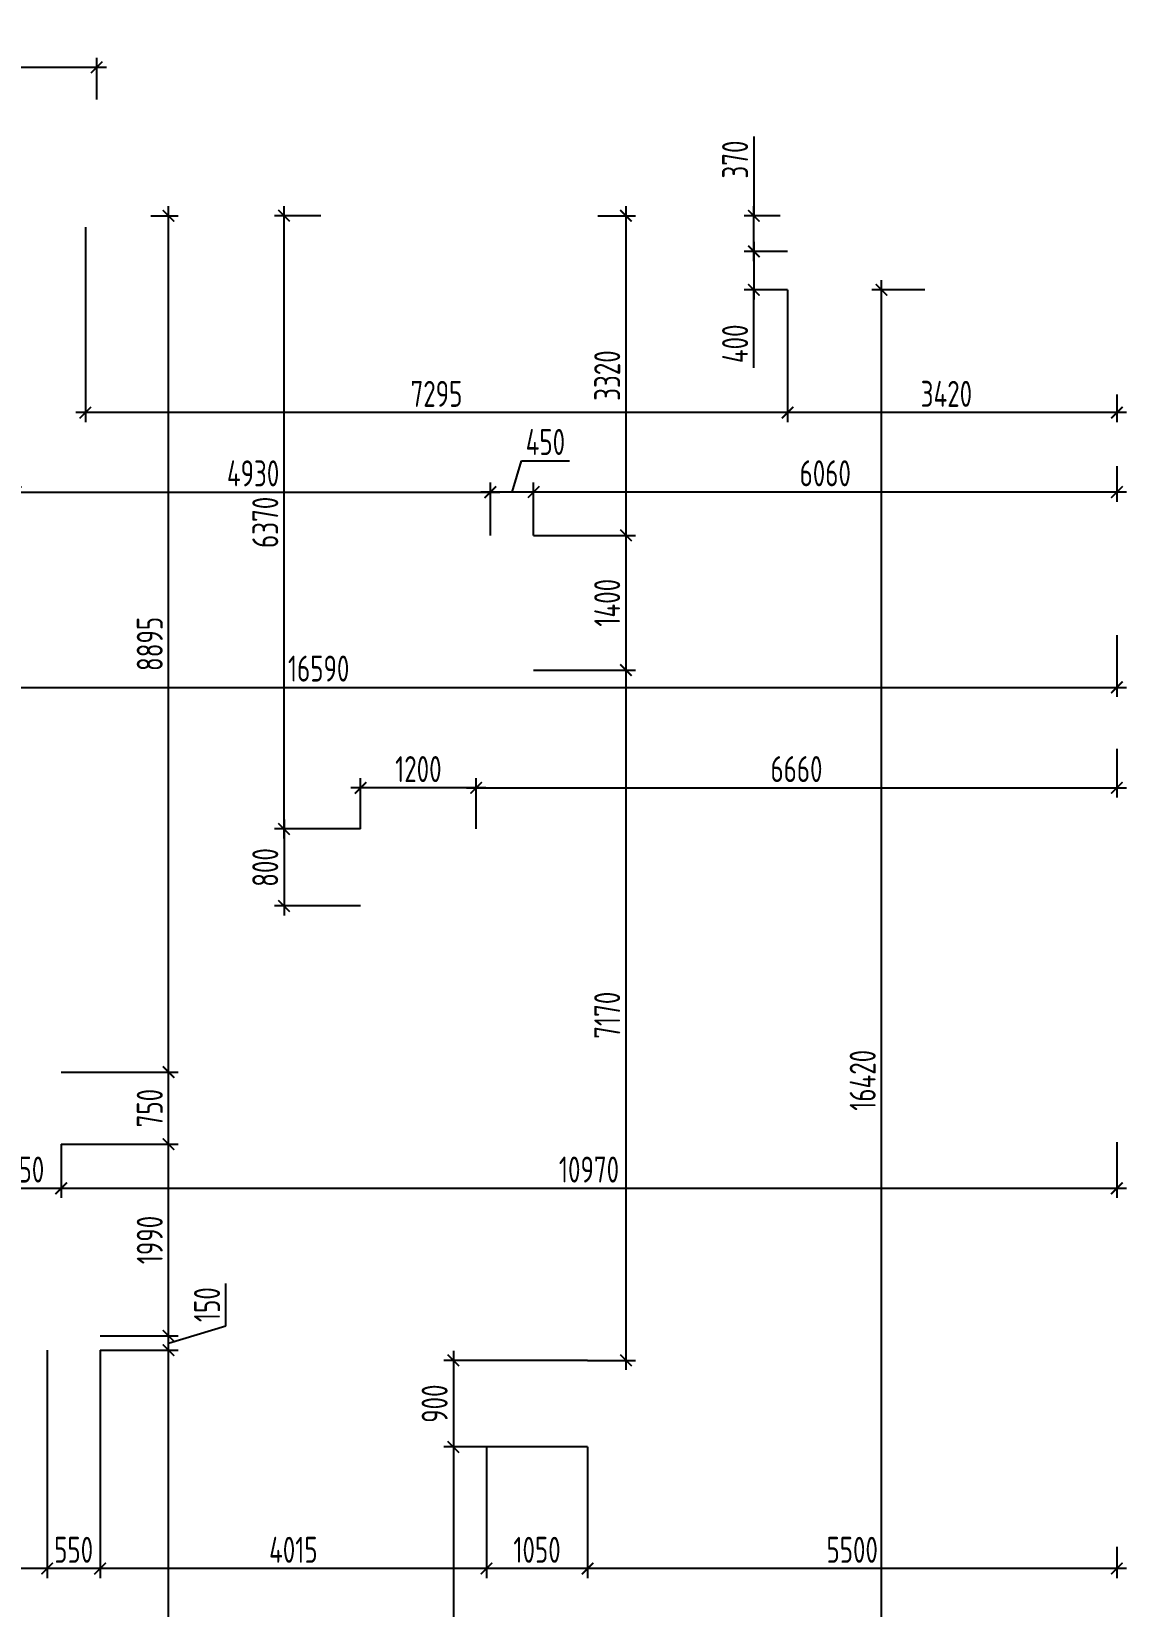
# Model space of a CAD drawing. Header units: millimetres. Extents: x -180271 to 536090, y 55086 to 131231.
# Drawn here: x 518361 to 529739, y 68159 to 84520 of the extents above; entities that cross this region are included whole.
import ezdxf

# ---------------------------------------------------------------- set-up
doc = ezdxf.new("R2010")
doc.units = ezdxf.units.MM
doc.layers.add('РАЗМЕРЫ КРОВЛИ ОВ', color=204, linetype='Continuous')
doc.styles.add('ISOCPEUR', font='isocpeur.ttf', dxfattribs={"width": 0.7})
doc.dimstyles.new('R_100', dxfattribs={"dimtxt": 270, "dimasz": 120, "dimexe": 100, "dimexo": 0, "dimgap": 60, "dimtad": 1, "dimdec": 0, "dimrnd": 5, "dimzin": 0, "dimdsep": 46, "dimtxsty": 'ISOCPEUR', "dimblk": 'ARCHTICK', "dimcen": 0, "dimdle": 100, "dimclrd": 256, "dimclre": 256, "dimclrt": 256, "dimadec": 0, "dimazin": 0, "dimtfac": 2, "dimtdec": 0, "dimtofl": 0, "dimtmove": 1, "dimatfit": 3, "dimfxl": 1, "dimtvp": 3, "dimtolj": 1, "dimtzin": 0, "dimarcsym": 0})

# ---------------------------------------------------------------- blocks, each defined once
blk = doc.blocks.new('_ArchTick')
at = {"color": 0, "linetype": 'ByBlock', "const_width": 0.15}
blk.add_lwpolyline([(-0.5, -0.5), (0.5, 0.5)], dxfattribs=at)
blk = doc.blocks.new('*D3737')
at = {"layer": 'РАЗМЕРЫ КРОВЛИ ОВ', "lineweight": -2, "transparency": 16777216}
for p, q in [((529639, 78248), (529639, 77607)), ((513051, 74790), (513051, 77807)), ((512951, 77707), (529739, 77707))]:
    blk.add_line(p, q, dxfattribs=at)
at = {"layer": 'РАЗМЕРЫ КРОВЛИ ОВ', "lineweight": -2, "transparency": 16777216, "xscale": 120, "yscale": 120, "zscale": 120, "rotation": 180}
blk.add_blockref('_ArchTick', (513051, 77707), dxfattribs=at)
at = {"layer": 'РАЗМЕРЫ КРОВЛИ ОВ', "lineweight": -2, "transparency": 16777216, "xscale": 120, "yscale": 120, "zscale": 120}
blk.add_blockref('_ArchTick', (529639, 77707), dxfattribs=at)
at = {"layer": 'РАЗМЕРЫ КРОВЛИ ОВ', "transparency": 16777216, "insert": (521345, 77902), "char_height": 270, "attachment_point": 5, "style": 'ISOCPEUR'}
blk.add_mtext('\\A1;16590', dxfattribs=at)
blk = doc.blocks.new('*D3748')
at = {"layer": 'РАЗМЕРЫ КРОВЛИ ОВ', "lineweight": -2, "transparency": 16777216}
for p, q in [((511049, 84148), (519139, 84148)), ((511149, 82081), (511149, 84248)), ((519039, 83814), (519039, 84248))]:
    blk.add_line(p, q, dxfattribs=at)
at = {"layer": 'РАЗМЕРЫ КРОВЛИ ОВ', "lineweight": -2, "transparency": 16777216, "xscale": 120, "yscale": 120, "zscale": 120, "rotation": 180}
blk.add_blockref('_ArchTick', (511149, 84148), dxfattribs=at)
at = {"layer": 'РАЗМЕРЫ КРОВЛИ ОВ', "lineweight": -2, "transparency": 16777216, "xscale": 120, "yscale": 120, "zscale": 120}
blk.add_blockref('_ArchTick', (519039, 84148), dxfattribs=at)
at = {"layer": 'РАЗМЕРЫ КРОВЛИ ОВ', "transparency": 16777216, "insert": (515094, 84343), "char_height": 270, "attachment_point": 5, "style": 'ISOCPEUR'}
blk.add_mtext('\\A1;7890', dxfattribs=at)
blk = doc.blocks.new('*D3749')
at = {"layer": 'РАЗМЕРЫ КРОВЛИ ОВ', "lineweight": -2, "transparency": 16777216}
for p, q in [((526217, 81836), (526217, 80461)), ((529639, 80750), (529639, 80461)), ((529739, 80561), (526117, 80561))]:
    blk.add_line(p, q, dxfattribs=at)
at = {"layer": 'РАЗМЕРЫ КРОВЛИ ОВ', "lineweight": -2, "transparency": 16777216, "xscale": 120, "yscale": 120, "zscale": 120, "rotation": 180}
blk.add_blockref('_ArchTick', (526217, 80561), dxfattribs=at)
at = {"layer": 'РАЗМЕРЫ КРОВЛИ ОВ', "lineweight": -2, "transparency": 16777216, "xscale": 120, "yscale": 120, "zscale": 120}
blk.add_blockref('_ArchTick', (529639, 80561), dxfattribs=at)
at = {"layer": 'РАЗМЕРЫ КРОВЛИ ОВ', "transparency": 16777216, "insert": (527868, 80756), "char_height": 270, "attachment_point": 5, "style": 'ISOCPEUR'}
blk.add_mtext('\\A1;3420', dxfattribs=at)
blk = doc.blocks.new('*D3750')
at = {"layer": 'РАЗМЕРЫ КРОВЛИ ОВ', "lineweight": -2, "transparency": 16777216}
for p, q in [((518921, 82486), (518921, 80461)), ((526217, 81836), (526217, 80461)), ((526317, 80561), (518821, 80561))]:
    blk.add_line(p, q, dxfattribs=at)
at = {"layer": 'РАЗМЕРЫ КРОВЛИ ОВ', "lineweight": -2, "transparency": 16777216, "xscale": 120, "yscale": 120, "zscale": 120, "rotation": 180}
blk.add_blockref('_ArchTick', (518921, 80561), dxfattribs=at)
at = {"layer": 'РАЗМЕРЫ КРОВЛИ ОВ', "lineweight": -2, "transparency": 16777216, "xscale": 120, "yscale": 120, "zscale": 120}
blk.add_blockref('_ArchTick', (526217, 80561), dxfattribs=at)
at = {"layer": 'РАЗМЕРЫ КРОВЛИ ОВ', "transparency": 16777216, "insert": (522569, 80756), "char_height": 270, "attachment_point": 5, "style": 'ISOCPEUR'}
blk.add_mtext('\\A1;7295', dxfattribs=at)
blk = doc.blocks.new('*D3751')
at = {"layer": 'РАЗМЕРЫ КРОВЛИ ОВ', "lineweight": -2, "transparency": 16777216}
for p, q in [((529639, 80006), (529639, 79636)), ((529739, 79736), (523479, 79736)), ((523579, 79286), (523579, 79836))]:
    blk.add_line(p, q, dxfattribs=at)
at = {"layer": 'РАЗМЕРЫ КРОВЛИ ОВ', "lineweight": -2, "transparency": 16777216, "xscale": 120, "yscale": 120, "zscale": 120, "rotation": 180}
blk.add_blockref('_ArchTick', (523579, 79736), dxfattribs=at)
at = {"layer": 'РАЗМЕРЫ КРОВЛИ ОВ', "lineweight": -2, "transparency": 16777216, "xscale": 120, "yscale": 120, "zscale": 120}
blk.add_blockref('_ArchTick', (529639, 79736), dxfattribs=at)
at = {"layer": 'РАЗМЕРЫ КРОВЛИ ОВ', "transparency": 16777216, "insert": (526609, 79931), "char_height": 270, "attachment_point": 5, "style": 'ISOCPEUR'}
blk.add_mtext('\\A1;6060', dxfattribs=at)
blk = doc.blocks.new('*D3752')
at = {"layer": 'РАЗМЕРЫ КРОВЛИ ОВ', "lineweight": -2, "transparency": 16777216}
for p, q in [((523354, 79736), (523452, 80061)), ((523452, 80061), (523950, 80061)), ((523679, 79736), (523029, 79736)), ((523129, 79286), (523129, 79836)), ((523579, 79286), (523579, 79836))]:
    blk.add_line(p, q, dxfattribs=at)
at = {"layer": 'РАЗМЕРЫ КРОВЛИ ОВ', "lineweight": -2, "transparency": 16777216, "xscale": 120, "yscale": 120, "zscale": 120, "rotation": 180}
blk.add_blockref('_ArchTick', (523129, 79736), dxfattribs=at)
at = {"layer": 'РАЗМЕРЫ КРОВЛИ ОВ', "lineweight": -2, "transparency": 16777216, "xscale": 120, "yscale": 120, "zscale": 120}
blk.add_blockref('_ArchTick', (523579, 79736), dxfattribs=at)
at = {"layer": 'РАЗМЕРЫ КРОВЛИ ОВ', "transparency": 16777216, "insert": (523701, 80256), "char_height": 270, "attachment_point": 5, "style": 'ISOCPEUR'}
blk.add_mtext('\\A1;450', dxfattribs=at)
blk = doc.blocks.new('*D3754')
at = {"layer": 'РАЗМЕРЫ КРОВЛИ ОВ', "lineweight": -2, "transparency": 16777216}
for p, q in [((524538, 82706), (524538, 79186)), ((524247, 82606), (524638, 82606)), ((523579, 79286), (524638, 79286))]:
    blk.add_line(p, q, dxfattribs=at)
at = {"layer": 'РАЗМЕРЫ КРОВЛИ ОВ', "lineweight": -2, "transparency": 16777216, "xscale": 120, "yscale": 120, "zscale": 120}
for p, rotation in [((524538, 82606), 90), ((524538, 79286), 270)]:
    blk.add_blockref('_ArchTick', p, dxfattribs=dict(at, rotation=rotation))
at = {"layer": 'РАЗМЕРЫ КРОВЛИ ОВ', "transparency": 16777216, "insert": (524343, 80946), "char_height": 270, "attachment_point": 5, "rotation": 90, "style": 'ISOCPEUR'}
blk.add_mtext('\\A1;3320', dxfattribs=at)
blk = doc.blocks.new('*D3755')
at = {"layer": 'РАЗМЕРЫ КРОВЛИ ОВ', "lineweight": -2, "transparency": 16777216}
for p, q in [((524538, 79386), (524538, 77786)), ((523579, 79286), (524638, 79286)), ((523579, 77886), (524638, 77886))]:
    blk.add_line(p, q, dxfattribs=at)
at = {"layer": 'РАЗМЕРЫ КРОВЛИ ОВ', "lineweight": -2, "transparency": 16777216, "xscale": 120, "yscale": 120, "zscale": 120}
for p, rotation in [((524538, 79286), 90), ((524538, 77886), 270)]:
    blk.add_blockref('_ArchTick', p, dxfattribs=dict(at, rotation=rotation))
at = {"layer": 'РАЗМЕРЫ КРОВЛИ ОВ', "transparency": 16777216, "insert": (524343, 78586), "char_height": 270, "attachment_point": 5, "rotation": 90, "style": 'ISOCPEUR'}
blk.add_mtext('\\A1;1400', dxfattribs=at)
blk = doc.blocks.new('*D3756')
at = {"layer": 'РАЗМЕРЫ КРОВЛИ ОВ', "lineweight": -2, "transparency": 16777216}
for p, q in [((523579, 77886), (524638, 77886)), ((524538, 77986), (524538, 70616)), ((524139, 70716), (524638, 70716))]:
    blk.add_line(p, q, dxfattribs=at)
at = {"layer": 'РАЗМЕРЫ КРОВЛИ ОВ', "lineweight": -2, "transparency": 16777216, "xscale": 120, "yscale": 120, "zscale": 120}
for p, rotation in [((524538, 77886), 90), ((524538, 70716), 270)]:
    blk.add_blockref('_ArchTick', p, dxfattribs=dict(at, rotation=rotation))
at = {"layer": 'РАЗМЕРЫ КРОВЛИ ОВ', "transparency": 16777216, "insert": (524343, 74301), "char_height": 270, "attachment_point": 5, "rotation": 90, "style": 'ISOCPEUR'}
blk.add_mtext('\\A1;7170', dxfattribs=at)
blk = doc.blocks.new('*D3757')
at = {"layer": 'РАЗМЕРЫ КРОВЛИ ОВ', "lineweight": -2, "transparency": 16777216}
for p, q in [((524139, 70716), (522645, 70716)), ((522745, 70816), (522745, 69716)), ((524139, 69816), (522645, 69816))]:
    blk.add_line(p, q, dxfattribs=at)
at = {"layer": 'РАЗМЕРЫ КРОВЛИ ОВ', "lineweight": -2, "transparency": 16777216, "xscale": 120, "yscale": 120, "zscale": 120}
for p, rotation in [((522745, 70716), 90), ((522745, 69816), 270)]:
    blk.add_blockref('_ArchTick', p, dxfattribs=dict(at, rotation=rotation))
at = {"layer": 'РАЗМЕРЫ КРОВЛИ ОВ', "transparency": 16777216, "insert": (522550, 70266), "char_height": 270, "attachment_point": 5, "rotation": 90, "style": 'ISOCPEUR'}
blk.add_mtext('\\A1;900', dxfattribs=at)
blk = doc.blocks.new('*D3758')
at = {"layer": 'РАЗМЕРЫ КРОВЛИ ОВ', "lineweight": -2, "transparency": 16777216}
for p, q in [((522745, 69916), (522745, 64595)), ((524139, 69816), (522645, 69816)), ((524035, 64695), (522645, 64695))]:
    blk.add_line(p, q, dxfattribs=at)
at = {"layer": 'РАЗМЕРЫ КРОВЛИ ОВ', "lineweight": -2, "transparency": 16777216, "xscale": 120, "yscale": 120, "zscale": 120}
for p, rotation in [((522745, 69816), 90), ((522745, 64695), 270)]:
    blk.add_blockref('_ArchTick', p, dxfattribs=dict(at, rotation=rotation))
at = {"layer": 'РАЗМЕРЫ КРОВЛИ ОВ', "transparency": 16777216, "insert": (522550, 67255), "char_height": 270, "attachment_point": 5, "rotation": 90, "style": 'ISOCPEUR'}
blk.add_mtext('\\A1;5120', dxfattribs=at)
blk = doc.blocks.new('*D3768')
at = {"layer": 'РАЗМЕРЫ КРОВЛИ ОВ', "lineweight": -2, "transparency": 16777216}
for p, q in [((524139, 69816), (524139, 68453)), ((529639, 68778), (529639, 68453)), ((529739, 68553), (524039, 68553))]:
    blk.add_line(p, q, dxfattribs=at)
at = {"layer": 'РАЗМЕРЫ КРОВЛИ ОВ', "lineweight": -2, "transparency": 16777216, "xscale": 120, "yscale": 120, "zscale": 120, "rotation": 180}
blk.add_blockref('_ArchTick', (524139, 68553), dxfattribs=at)
at = {"layer": 'РАЗМЕРЫ КРОВЛИ ОВ', "lineweight": -2, "transparency": 16777216, "xscale": 120, "yscale": 120, "zscale": 120}
blk.add_blockref('_ArchTick', (529639, 68553), dxfattribs=at)
at = {"layer": 'РАЗМЕРЫ КРОВЛИ ОВ', "transparency": 16777216, "insert": (526889, 68748), "char_height": 270, "attachment_point": 5, "style": 'ISOCPEUR'}
blk.add_mtext('\\A1;5500', dxfattribs=at)
blk = doc.blocks.new('*D3769')
at = {"layer": 'РАЗМЕРЫ КРОВЛИ ОВ', "lineweight": -2, "transparency": 16777216}
for p, q in [((523089, 69816), (523089, 68453)), ((524139, 69816), (524139, 68453)), ((524239, 68553), (522989, 68553))]:
    blk.add_line(p, q, dxfattribs=at)
at = {"layer": 'РАЗМЕРЫ КРОВЛИ ОВ', "lineweight": -2, "transparency": 16777216, "xscale": 120, "yscale": 120, "zscale": 120, "rotation": 180}
blk.add_blockref('_ArchTick', (523089, 68553), dxfattribs=at)
at = {"layer": 'РАЗМЕРЫ КРОВЛИ ОВ', "lineweight": -2, "transparency": 16777216, "xscale": 120, "yscale": 120, "zscale": 120}
blk.add_blockref('_ArchTick', (524139, 68553), dxfattribs=at)
at = {"layer": 'РАЗМЕРЫ КРОВЛИ ОВ', "transparency": 16777216, "insert": (523614, 68748), "char_height": 270, "attachment_point": 5, "style": 'ISOCPEUR'}
blk.add_mtext('\\A1;1050', dxfattribs=at)
blk = doc.blocks.new('*D3770')
at = {"layer": 'РАЗМЕРЫ КРОВЛИ ОВ', "lineweight": -2, "transparency": 16777216}
for p, q in [((519074, 70821), (519074, 68453)), ((523089, 69816), (523089, 68453)), ((523189, 68553), (518974, 68553))]:
    blk.add_line(p, q, dxfattribs=at)
at = {"layer": 'РАЗМЕРЫ КРОВЛИ ОВ', "lineweight": -2, "transparency": 16777216, "xscale": 120, "yscale": 120, "zscale": 120, "rotation": 180}
blk.add_blockref('_ArchTick', (519074, 68553), dxfattribs=at)
at = {"layer": 'РАЗМЕРЫ КРОВЛИ ОВ', "lineweight": -2, "transparency": 16777216, "xscale": 120, "yscale": 120, "zscale": 120}
blk.add_blockref('_ArchTick', (523089, 68553), dxfattribs=at)
at = {"layer": 'РАЗМЕРЫ КРОВЛИ ОВ', "transparency": 16777216, "insert": (521082, 68748), "char_height": 270, "attachment_point": 5, "style": 'ISOCPEUR'}
blk.add_mtext('\\A1;4015', dxfattribs=at)
blk = doc.blocks.new('*D3771')
at = {"layer": 'РАЗМЕРЫ КРОВЛИ ОВ', "lineweight": -2, "transparency": 16777216}
for p, q in [((518524, 70821), (518524, 68453)), ((519074, 70821), (519074, 68453)), ((519174, 68553), (518424, 68553))]:
    blk.add_line(p, q, dxfattribs=at)
at = {"layer": 'РАЗМЕРЫ КРОВЛИ ОВ', "lineweight": -2, "transparency": 16777216, "xscale": 120, "yscale": 120, "zscale": 120, "rotation": 180}
blk.add_blockref('_ArchTick', (518524, 68553), dxfattribs=at)
at = {"layer": 'РАЗМЕРЫ КРОВЛИ ОВ', "lineweight": -2, "transparency": 16777216, "xscale": 120, "yscale": 120, "zscale": 120}
blk.add_blockref('_ArchTick', (519074, 68553), dxfattribs=at)
at = {"layer": 'РАЗМЕРЫ КРОВЛИ ОВ', "transparency": 16777216, "insert": (518799, 68748), "char_height": 270, "attachment_point": 5, "style": 'ISOCPEUR'}
blk.add_mtext('\\A1;550', dxfattribs=at)
blk = doc.blocks.new('*D3772')
at = {"layer": 'РАЗМЕРЫ КРОВЛИ ОВ', "lineweight": -2, "transparency": 16777216}
for p, q in [((518524, 70821), (518524, 68453)), ((515519, 70566), (515519, 68453)), ((518624, 68553), (515419, 68553))]:
    blk.add_line(p, q, dxfattribs=at)
at = {"layer": 'РАЗМЕРЫ КРОВЛИ ОВ', "lineweight": -2, "transparency": 16777216, "xscale": 120, "yscale": 120, "zscale": 120, "rotation": 180}
blk.add_blockref('_ArchTick', (515519, 68553), dxfattribs=at)
at = {"layer": 'РАЗМЕРЫ КРОВЛИ ОВ', "lineweight": -2, "transparency": 16777216, "xscale": 120, "yscale": 120, "zscale": 120}
blk.add_blockref('_ArchTick', (518524, 68553), dxfattribs=at)
at = {"layer": 'РАЗМЕРЫ КРОВЛИ ОВ', "transparency": 16777216, "insert": (517022, 68748), "char_height": 270, "attachment_point": 5, "style": 'ISOCPEUR'}
blk.add_mtext('\\A1;3005', dxfattribs=at)
blk = doc.blocks.new('*D3802')
at = {"layer": 'РАЗМЕРЫ КРОВЛИ ОВ', "lineweight": -2, "transparency": 16777216}
for p, q in [((517919, 72961), (517919, 72403)), ((518669, 72961), (518669, 72403)), ((517819, 72503), (518769, 72503))]:
    blk.add_line(p, q, dxfattribs=at)
at = {"layer": 'РАЗМЕРЫ КРОВЛИ ОВ', "lineweight": -2, "transparency": 16777216, "xscale": 120, "yscale": 120, "zscale": 120, "rotation": 180}
blk.add_blockref('_ArchTick', (517919, 72503), dxfattribs=at)
at = {"layer": 'РАЗМЕРЫ КРОВЛИ ОВ', "lineweight": -2, "transparency": 16777216, "xscale": 120, "yscale": 120, "zscale": 120}
blk.add_blockref('_ArchTick', (518669, 72503), dxfattribs=at)
at = {"layer": 'РАЗМЕРЫ КРОВЛИ ОВ', "transparency": 16777216, "insert": (518294, 72698), "char_height": 270, "attachment_point": 5, "style": 'ISOCPEUR'}
blk.add_mtext('\\A1;750', dxfattribs=at)
blk = doc.blocks.new('*D3803')
at = {"layer": 'РАЗМЕРЫ КРОВЛИ ОВ', "lineweight": -2, "transparency": 16777216}
for p, q in [((529639, 72982), (529639, 72403)), ((518669, 72961), (518669, 72403)), ((518569, 72503), (529739, 72503))]:
    blk.add_line(p, q, dxfattribs=at)
at = {"layer": 'РАЗМЕРЫ КРОВЛИ ОВ', "lineweight": -2, "transparency": 16777216, "xscale": 120, "yscale": 120, "zscale": 120, "rotation": 180}
blk.add_blockref('_ArchTick', (518669, 72503), dxfattribs=at)
at = {"layer": 'РАЗМЕРЫ КРОВЛИ ОВ', "lineweight": -2, "transparency": 16777216, "xscale": 120, "yscale": 120, "zscale": 120}
blk.add_blockref('_ArchTick', (529639, 72503), dxfattribs=at)
at = {"layer": 'РАЗМЕРЫ КРОВЛИ ОВ', "transparency": 16777216, "insert": (524154, 72698), "char_height": 270, "attachment_point": 5, "style": 'ISOCPEUR'}
blk.add_mtext('\\A1;10970', dxfattribs=at)
blk = doc.blocks.new('*D3804')
at = {"layer": 'РАЗМЕРЫ КРОВЛИ ОВ', "lineweight": -2, "transparency": 16777216}
for p, q in [((519785, 61436), (519785, 70921)), ((519074, 70821), (519885, 70821)), ((519369, 61536), (519885, 61536))]:
    blk.add_line(p, q, dxfattribs=at)
at = {"layer": 'РАЗМЕРЫ КРОВЛИ ОВ', "lineweight": -2, "transparency": 16777216, "xscale": 120, "yscale": 120, "zscale": 120}
for p, rotation in [((519785, 70821), 90), ((519785, 61536), 270)]:
    blk.add_blockref('_ArchTick', p, dxfattribs=dict(at, rotation=rotation))
at = {"layer": 'РАЗМЕРЫ КРОВЛИ ОВ', "transparency": 16777216, "insert": (519590, 66178), "char_height": 270, "attachment_point": 5, "rotation": 90, "style": 'ISOCPEUR'}
blk.add_mtext('\\A1;9285', dxfattribs=at)
blk = doc.blocks.new('*D3805')
at = {"layer": 'РАЗМЕРЫ КРОВЛИ ОВ', "lineweight": -2, "transparency": 16777216}
for p, q in [((520380, 71075), (520380, 71516)), ((519785, 70896), (520380, 71075)), ((519785, 70721), (519785, 71071)), ((519074, 70971), (519885, 70971)), ((519074, 70821), (519885, 70821))]:
    blk.add_line(p, q, dxfattribs=at)
at = {"layer": 'РАЗМЕРЫ КРОВЛИ ОВ', "lineweight": -2, "transparency": 16777216, "xscale": 120, "yscale": 120, "zscale": 120}
for p, rotation in [((519785, 70971), 90), ((519785, 70821), 270)]:
    blk.add_blockref('_ArchTick', p, dxfattribs=dict(at, rotation=rotation))
at = {"layer": 'РАЗМЕРЫ КРОВЛИ ОВ', "transparency": 16777216, "insert": (520185, 71295), "char_height": 270, "attachment_point": 5, "rotation": 90, "style": 'ISOCPEUR'}
blk.add_mtext('\\A1;150', dxfattribs=at)
blk = doc.blocks.new('*D3806')
at = {"layer": 'РАЗМЕРЫ КРОВЛИ ОВ', "lineweight": -2, "transparency": 16777216}
for p, q in [((519785, 70871), (519785, 73061)), ((518669, 72961), (519885, 72961)), ((519074, 70971), (519885, 70971))]:
    blk.add_line(p, q, dxfattribs=at)
at = {"layer": 'РАЗМЕРЫ КРОВЛИ ОВ', "lineweight": -2, "transparency": 16777216, "xscale": 120, "yscale": 120, "zscale": 120}
for p, rotation in [((519785, 72961), 90), ((519785, 70971), 270)]:
    blk.add_blockref('_ArchTick', p, dxfattribs=dict(at, rotation=rotation))
at = {"layer": 'РАЗМЕРЫ КРОВЛИ ОВ', "transparency": 16777216, "insert": (519590, 71966), "char_height": 270, "attachment_point": 5, "rotation": 90, "style": 'ISOCPEUR'}
blk.add_mtext('\\A1;1990', dxfattribs=at)
blk = doc.blocks.new('*D3807')
at = {"layer": 'РАЗМЕРЫ КРОВЛИ ОВ', "lineweight": -2, "transparency": 16777216}
for p, q in [((519785, 72861), (519785, 73811)), ((518669, 73711), (519885, 73711)), ((518669, 72961), (519885, 72961))]:
    blk.add_line(p, q, dxfattribs=at)
at = {"layer": 'РАЗМЕРЫ КРОВЛИ ОВ', "lineweight": -2, "transparency": 16777216, "xscale": 120, "yscale": 120, "zscale": 120}
for p, rotation in [((519785, 73711), 90), ((519785, 72961), 270)]:
    blk.add_blockref('_ArchTick', p, dxfattribs=dict(at, rotation=rotation))
at = {"layer": 'РАЗМЕРЫ КРОВЛИ ОВ', "transparency": 16777216, "insert": (519590, 73336), "char_height": 270, "attachment_point": 5, "rotation": 90, "style": 'ISOCPEUR'}
blk.add_mtext('\\A1;750', dxfattribs=at)
blk = doc.blocks.new('*D3808')
at = {"layer": 'РАЗМЕРЫ КРОВЛИ ОВ', "lineweight": -2, "transparency": 16777216}
for p, q in [((519785, 73611), (519785, 82706)), ((519601, 82606), (519885, 82606)), ((518669, 73711), (519885, 73711))]:
    blk.add_line(p, q, dxfattribs=at)
at = {"layer": 'РАЗМЕРЫ КРОВЛИ ОВ', "lineweight": -2, "transparency": 16777216, "xscale": 120, "yscale": 120, "zscale": 120}
for p, rotation in [((519785, 82606), 90), ((519785, 73711), 270)]:
    blk.add_blockref('_ArchTick', p, dxfattribs=dict(at, rotation=rotation))
at = {"layer": 'РАЗМЕРЫ КРОВЛИ ОВ', "transparency": 16777216, "insert": (519590, 78158), "char_height": 270, "attachment_point": 5, "rotation": 90, "style": 'ISOCPEUR'}
blk.add_mtext('\\A1;8895', dxfattribs=at)
blk = doc.blocks.new('*D3842')
at = {"layer": 'РАЗМЕРЫ КРОВЛИ ОВ', "lineweight": -2, "transparency": 16777216}
for p, q in [((525867, 82336), (525867, 81736)), ((526217, 82236), (525767, 82236)), ((526217, 81836), (525767, 81836)), ((525867, 81027), (525867, 81836))]:
    blk.add_line(p, q, dxfattribs=at)
at = {"layer": 'РАЗМЕРЫ КРОВЛИ ОВ', "lineweight": -2, "transparency": 16777216, "xscale": 120, "yscale": 120, "zscale": 120}
for p, rotation in [((525867, 82236), 90), ((525867, 81836), 270)]:
    blk.add_blockref('_ArchTick', p, dxfattribs=dict(at, rotation=rotation))
at = {"layer": 'РАЗМЕРЫ КРОВЛИ ОВ', "transparency": 16777216, "insert": (525672, 81276), "char_height": 270, "attachment_point": 5, "rotation": 90, "style": 'ISOCPEUR'}
blk.add_mtext('\\A1;400', dxfattribs=at)
blk = doc.blocks.new('*D3843')
at = {"layer": 'РАЗМЕРЫ КРОВЛИ ОВ', "lineweight": -2, "transparency": 16777216}
for p, q in [((525867, 83429), (525867, 82606)), ((525867, 82136), (525867, 82706)), ((526142, 82606), (525767, 82606)), ((526217, 82236), (525767, 82236))]:
    blk.add_line(p, q, dxfattribs=at)
at = {"layer": 'РАЗМЕРЫ КРОВЛИ ОВ', "lineweight": -2, "transparency": 16777216, "xscale": 120, "yscale": 120, "zscale": 120}
for p, rotation in [((525867, 82606), 90), ((525867, 82236), 270)]:
    blk.add_blockref('_ArchTick', p, dxfattribs=dict(at, rotation=rotation))
at = {"layer": 'РАЗМЕРЫ КРОВЛИ ОВ', "transparency": 16777216, "insert": (525672, 83190), "char_height": 270, "attachment_point": 5, "rotation": 90, "style": 'ISOCPEUR'}
blk.add_mtext('\\A1;370', dxfattribs=at)
blk = doc.blocks.new('*D3847')
at = {"layer": 'РАЗМЕРЫ КРОВЛИ ОВ', "lineweight": -2, "transparency": 16777216}
for p, q in [((527642, 81836), (527093, 81836)), ((527193, 65315), (527193, 81936)), ((528367, 65415), (527093, 65415))]:
    blk.add_line(p, q, dxfattribs=at)
at = {"layer": 'РАЗМЕРЫ КРОВЛИ ОВ', "lineweight": -2, "transparency": 16777216, "xscale": 120, "yscale": 120, "zscale": 120}
for p, rotation in [((527193, 81836), 90), ((527193, 65415), 270)]:
    blk.add_blockref('_ArchTick', p, dxfattribs=dict(at, rotation=rotation))
at = {"layer": 'РАЗМЕРЫ КРОВЛИ ОВ', "transparency": 16777216, "insert": (526998, 73625), "char_height": 270, "attachment_point": 5, "rotation": 90, "style": 'ISOCPEUR'}
blk.add_mtext('\\A1;16420', dxfattribs=at)
blk = doc.blocks.new('*D3851')
at = {"layer": 'РАЗМЕРЫ КРОВЛИ ОВ', "lineweight": -2, "transparency": 16777216}
for p, q in [((518098, 79735), (523229, 79735)), ((518198, 79250), (518198, 79835)), ((523129, 79286), (523129, 79835))]:
    blk.add_line(p, q, dxfattribs=at)
at = {"layer": 'РАЗМЕРЫ КРОВЛИ ОВ', "lineweight": -2, "transparency": 16777216, "xscale": 120, "yscale": 120, "zscale": 120, "rotation": 180}
blk.add_blockref('_ArchTick', (518198, 79735), dxfattribs=at)
at = {"layer": 'РАЗМЕРЫ КРОВЛИ ОВ', "lineweight": -2, "transparency": 16777216, "xscale": 120, "yscale": 120, "zscale": 120}
blk.add_blockref('_ArchTick', (523129, 79735), dxfattribs=at)
at = {"layer": 'РАЗМЕРЫ КРОВЛИ ОВ', "transparency": 16777216, "insert": (520664, 79930), "char_height": 270, "attachment_point": 5, "style": 'ISOCPEUR'}
blk.add_mtext('\\A1;4930', dxfattribs=at)
blk = doc.blocks.new('*D4051')
at = {"layer": 'РАЗМЕРЫ КРОВЛИ ОВ', "lineweight": -2, "transparency": 16777216}
for p, q in [((529639, 77068), (529639, 76563)), ((522981, 76236), (522981, 76763)), ((522881, 76663), (529739, 76663))]:
    blk.add_line(p, q, dxfattribs=at)
at = {"layer": 'РАЗМЕРЫ КРОВЛИ ОВ', "lineweight": -2, "transparency": 16777216, "xscale": 120, "yscale": 120, "zscale": 120, "rotation": 180}
blk.add_blockref('_ArchTick', (522981, 76663), dxfattribs=at)
at = {"layer": 'РАЗМЕРЫ КРОВЛИ ОВ', "lineweight": -2, "transparency": 16777216, "xscale": 120, "yscale": 120, "zscale": 120}
blk.add_blockref('_ArchTick', (529639, 76663), dxfattribs=at)
at = {"layer": 'РАЗМЕРЫ КРОВЛИ ОВ', "transparency": 16777216, "insert": (526310, 76858), "char_height": 270, "attachment_point": 5, "style": 'ISOCPEUR'}
blk.add_mtext('\\A1;6660', dxfattribs=at)
blk = doc.blocks.new('*D4052')
at = {"layer": 'РАЗМЕРЫ КРОВЛИ ОВ', "lineweight": -2, "transparency": 16777216}
for p, q in [((521781, 76236), (521781, 76763)), ((522981, 76236), (522981, 76763)), ((523081, 76663), (521681, 76663))]:
    blk.add_line(p, q, dxfattribs=at)
at = {"layer": 'РАЗМЕРЫ КРОВЛИ ОВ', "lineweight": -2, "transparency": 16777216, "xscale": 120, "yscale": 120, "zscale": 120, "rotation": 180}
blk.add_blockref('_ArchTick', (521781, 76663), dxfattribs=at)
at = {"layer": 'РАЗМЕРЫ КРОВЛИ ОВ', "lineweight": -2, "transparency": 16777216, "xscale": 120, "yscale": 120, "zscale": 120}
blk.add_blockref('_ArchTick', (522981, 76663), dxfattribs=at)
at = {"layer": 'РАЗМЕРЫ КРОВЛИ ОВ', "transparency": 16777216, "insert": (522381, 76858), "char_height": 270, "attachment_point": 5, "style": 'ISOCPEUR'}
blk.add_mtext('\\A1;1200', dxfattribs=at)
blk = doc.blocks.new('*D4053')
at = {"layer": 'РАЗМЕРЫ КРОВЛИ ОВ', "lineweight": -2, "transparency": 16777216}
for p, q in [((520985, 76336), (520985, 75336)), ((521781, 76236), (520885, 76236)), ((521779, 75436), (520885, 75436))]:
    blk.add_line(p, q, dxfattribs=at)
at = {"layer": 'РАЗМЕРЫ КРОВЛИ ОВ', "lineweight": -2, "transparency": 16777216, "xscale": 120, "yscale": 120, "zscale": 120}
for p, rotation in [((520985, 76236), 90), ((520985, 75436), 270)]:
    blk.add_blockref('_ArchTick', p, dxfattribs=dict(at, rotation=rotation))
at = {"layer": 'РАЗМЕРЫ КРОВЛИ ОВ', "transparency": 16777216, "insert": (520790, 75836), "char_height": 270, "attachment_point": 5, "rotation": 90, "style": 'ISOCPEUR'}
blk.add_mtext('\\A1;800', dxfattribs=at)
blk = doc.blocks.new('*D4054')
at = {"layer": 'РАЗМЕРЫ КРОВЛИ ОВ', "lineweight": -2, "transparency": 16777216}
for p, q in [((520985, 76136), (520985, 82706)), ((521368, 82606), (520885, 82606)), ((521781, 76236), (520885, 76236))]:
    blk.add_line(p, q, dxfattribs=at)
at = {"layer": 'РАЗМЕРЫ КРОВЛИ ОВ', "lineweight": -2, "transparency": 16777216, "xscale": 120, "yscale": 120, "zscale": 120}
for p, rotation in [((520985, 82606), 90), ((520985, 76236), 270)]:
    blk.add_blockref('_ArchTick', p, dxfattribs=dict(at, rotation=rotation))
at = {"layer": 'РАЗМЕРЫ КРОВЛИ ОВ', "transparency": 16777216, "insert": (520790, 79421), "char_height": 270, "attachment_point": 5, "rotation": 90, "style": 'ISOCPEUR'}
blk.add_mtext('\\A1;6370', dxfattribs=at)

msp = doc.modelspace()

# ---------------------------------------------------------------- dimensions: what is measured, and where the dimension line sits
at = {"layer": 'РАЗМЕРЫ КРОВЛИ ОВ'}
for base, p1, p2, picture, middle in [((519039.3, 84147.9), (511149.3, 82080.7), (519039.3, 83813.8), '*D3748', (515094.3, 84342.9)), ((518920.5, 80560.9), (526217.4, 81835.7), (518920.5, 82485.7), '*D3750', (522569, 80755.9)), ((523129.3, 79736.2), (523579.3, 79285.7), (523129.3, 79285.7), '*D3752', (523511.8, 80256.2)), ((523129.3, 79735), (518197.9, 79250.4), (523129.3, 79285.7), '*D3851', (520663.6, 79930)), ((523579.3, 79736.2), (529639.3, 80006.1), (523579.3, 79285.7), '*D3751', (526609.3, 79931.2)), ((529639.3, 77706.8), (513050.7, 74790.1), (529639.3, 78248.1), '*D3737', (521345, 77901.8)), ((529639.3, 76662.7), (522980.9, 76235.8), (529639.3, 77067.5), '*D4051', (526310.1, 76857.7)), ((521780.9, 76662.7), (522980.9, 76235.8), (521780.9, 76235.8), '*D4052', (522380.9, 76857.7)), ((529639.3, 72502.5), (518669.3, 72960.7), (529639.3, 72981.5), '*D3803', (524154.3, 72697.5)), ((518669.3, 72502.5), (517919.3, 72960.7), (518669.3, 72960.7), '*D3802', (518294.3, 72697.5)), ((515519.3, 68553.4), (518524.1, 70820.9), (515519.3, 70565.7), '*D3772', (517021.7, 68748.4)), ((518524.1, 68553.4), (519073.9, 70820.9), (518524.1, 70820.9), '*D3771', (518799, 68748.4)), ((519073.9, 68553.4), (523089.3, 69815.7), (519073.9, 70820.9), '*D3770', (521081.6, 68748.4)), ((523089.3, 68553.4), (524139.3, 69815.7), (523089.3, 69815.7), '*D3769', (523614.3, 68748.4)), ((524139.3, 68553.4), (529639.3, 68777.5), (524139.3, 69815.7), '*D3768', (526889.3, 68748.4))]:
    dim = msp.add_linear_dim(base=base, p1=p1, p2=p2, dimstyle='R_100', override={"dimpost": '\\X'}, dxfattribs=at)
    dim.commit()
    dim.dimension.update_dxf_attribs({"geometry": picture, "text_midpoint": middle})
for base, p2, picture, middle in [((525867.1, 82605.7), (526142.1, 82605.7), '*D3843', (526088.9, 83189.9)), ((525867.1, 81835.7), (526217.4, 81835.7), '*D3842', (525913.4, 81275.6))]:
    dim = msp.add_linear_dim(base=base, p1=(526217.4, 82235.7), p2=p2, angle=90, dimstyle='R_100', override={"dimpost": '\\X'}, dxfattribs=at)
    dim.commit()
    dim.dimension.update_dxf_attribs({"geometry": picture, "text_midpoint": middle, "dimtype": 160})
for base, p1, p2, picture, middle in [((519784.7, 82605.7), (518669.3, 73710.7), (519601.3, 82605.7), '*D3808', (519589.7, 78158.2)), ((520985.5, 82605.7), (521780.9, 76235.8), (521367.6, 82605.7), '*D4054', (520790.5, 79420.8)), ((524538.2, 79285.7), (524247.1, 82605.7), (523579.3, 79285.7), '*D3754', (524343.2, 80945.7)), ((527193.3, 81835.7), (528367.4, 65414.6), (527642.4, 81835.7), '*D3847', (526998.3, 73625.1)), ((524538.2, 77885.7), (523579.3, 79285.7), (523579.3, 77885.7), '*D3755', (524343.2, 78585.7)), ((524538.2, 70715.7), (523579.3, 77885.7), (524139.3, 70715.7), '*D3756', (524343.2, 74300.7)), ((520985.5, 75435.8), (521780.9, 76235.8), (521778.9, 75435.8), '*D4053', (520790.5, 75835.8)), ((519784.7, 73710.7), (518669.3, 72960.7), (518669.3, 73710.7), '*D3807', (519589.7, 73335.7)), ((519784.7, 72960.7), (519073.9, 70971.3), (518669.3, 72960.7), '*D3806', (519589.7, 71966)), ((519784.7, 70971.3), (519073.9, 70820.9), (519073.9, 70971.3), '*D3805', (520184.7, 71134.6)), ((519784.7, 70820.9), (519368.6, 61535.7), (519073.9, 70820.9), '*D3804', (519589.7, 66178.3)), ((522745.2, 69815.7), (524139.3, 70715.7), (524139.3, 69815.7), '*D3757', (522550.2, 70265.7)), ((522745.2, 64694.6), (524139.3, 69815.7), (524035.3, 64694.6), '*D3758', (522550.2, 67255.1))]:
    dim = msp.add_linear_dim(base=base, p1=p1, p2=p2, angle=90, dimstyle='R_100', override={"dimpost": '\\X'}, dxfattribs=at)
    dim.commit()
    dim.dimension.update_dxf_attribs({"geometry": picture, "text_midpoint": middle})
dim = msp.add_linear_dim(base=(526217.4, 80560.9), p1=(529639.3, 80750.1), p2=(526217.4, 81835.7), dimstyle='R_100', override={"dimpost": '\\X'}, dxfattribs=at)
dim.commit()
dim.dimension.update_dxf_attribs({"geometry": '*D3749', "text_midpoint": (527868.4, 80560.9), "dimtype": 160})

doc.saveas('drawing.dxf')
